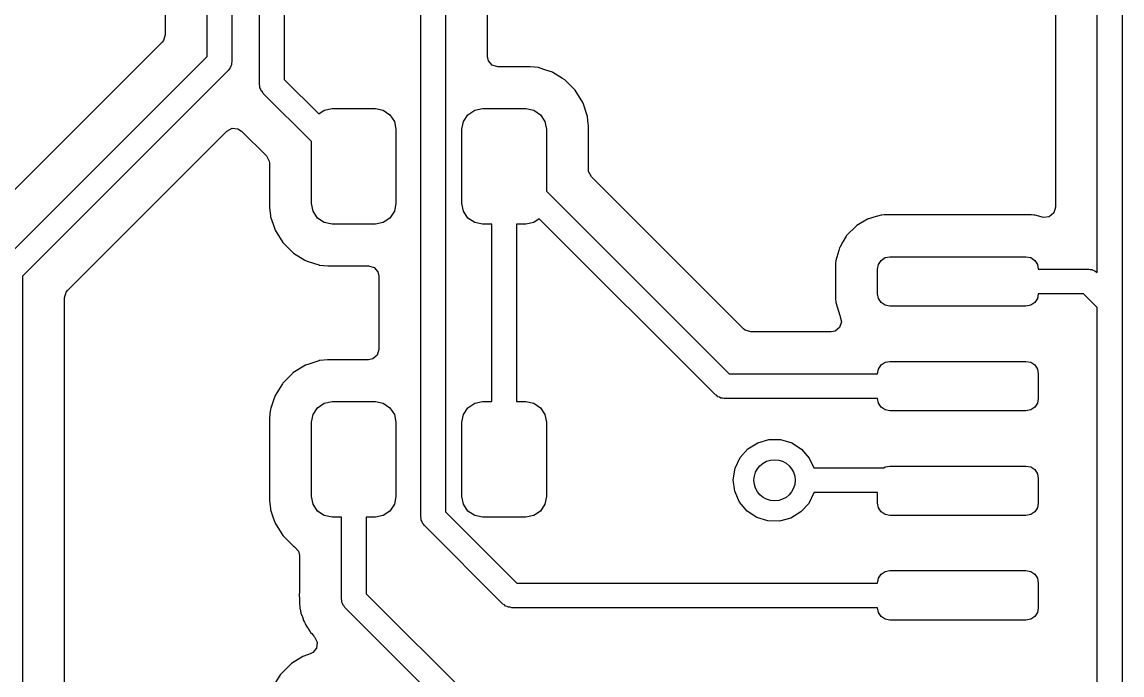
# Model space of a CAD drawing. Extents: x 41 to 172, y -227 to -42.
# Drawn here: x 65.68 to 79.02, y -107.39 to -99.47 of the extents above; entities that cross this region are included whole.
import ezdxf

# ---------------------------------------------------------------- set-up
doc = ezdxf.new("R2010")
doc.units = 0
doc.layers.add('BLACK', color=7, linetype='CONTINUOUS')

msp = doc.modelspace()

# ---------------------------------------------------------------- linework, layer by layer
at = {"layer": 'BLACK', "linetype": 'CONTINUOUS'}
for p, q in [((68.557, -100.227), (68.557, -89.61)), ((68.857, -89.61), (68.857, -100.164)), ((68.222, -90.551), (68.222, -99.949)), ((67.922, -99.8869), (67.922, -90.6131)), ((67.4135, -98.3846), (67.4135, -99.6241)), ((70.5125, -105.473), (70.5125, -98.525)), ((70.8125, -98.5872), (70.8125, -105.411)), ((78.717, -102.509), (78.717, -98.9341)), ((79.017, -98.872), (79.017, -113.853)), ((71.321, -99.8845), (71.321, -98.9975)), ((78.2085, -99.197), (78.2085, -101.716)), ((67.4135, -99.6241), (67.3935, -99.6922)), ((67.3766, -99.7131), (66.1975, -100.892)), ((67.3935, -99.6922), (67.3766, -99.7131)), ((65.4259, -102.383), (67.922, -99.8869)), ((71.3324, -99.9368), (71.321, -99.8845)), ((68.1781, -100.055), (65.682, -102.551)), ((68.1879, -100.038), (68.1781, -100.055)), ((68.2019, -100.024), (68.1879, -100.038)), ((68.207, -100.005), (68.2019, -100.024)), ((68.2169, -99.9878), (68.207, -100.005)), ((68.222, -99.949), (68.2169, -99.9681)), ((68.2169, -99.9681), (68.2169, -99.9878)), ((71.3789, -99.9905), (71.3324, -99.9368)), ((71.447, -100.01), (71.3789, -99.9905)), ((71.8374, -100.01), (71.447, -100.01)), ((71.892, -100.016), (71.8374, -100.01)), ((71.935, -100.021), (71.892, -100.016)), ((71.9419, -100.021), (71.935, -100.021)), ((71.935, -100.021), (71.935, -100.021)), ((71.9484, -100.023), (71.9419, -100.021)), ((72.0288, -100.05), (71.9484, -100.023)), ((71.9484, -100.023), (71.9484, -100.023)), ((72.1097, -100.077), (72.0288, -100.05)), ((68.857, -100.164), (69.275, -100.582)), ((72.116, -100.081), (72.1097, -100.077)), ((72.2295, -100.151), (72.116, -100.081)), ((72.116, -100.081), (72.116, -100.081)), ((72.2603, -100.17), (72.2295, -100.151)), ((72.3855, -100.295), (72.2603, -100.17)), ((68.5621, -100.246), (68.557, -100.227)), ((68.5621, -100.265), (68.5621, -100.246)), ((68.572, -100.282), (68.5621, -100.265)), ((68.5771, -100.301), (68.572, -100.282)), ((68.5911, -100.315), (68.5771, -100.301)), ((68.6009, -100.333), (68.5911, -100.315)), ((72.4785, -100.445), (72.3855, -100.295)), ((69.187, -100.919), (68.6009, -100.333)), ((72.4809, -100.452), (72.4785, -100.445)), ((72.531, -100.602), (72.4809, -100.452)), ((69.275, -100.582), (69.3413, -100.538)), ((69.3413, -100.538), (69.437, -100.519)), ((69.437, -100.519), (69.962, -100.519)), ((69.962, -100.519), (70.0577, -100.538)), ((70.0577, -100.538), (70.1388, -100.592)), ((71.0852, -100.592), (71.1663, -100.538)), ((71.1663, -100.538), (71.262, -100.519)), ((71.262, -100.519), (71.787, -100.519)), ((71.787, -100.519), (71.8827, -100.538)), ((71.8827, -100.538), (71.9638, -100.592)), ((70.1388, -100.592), (70.193, -100.673)), ((70.193, -100.673), (70.212, -100.769)), ((71.012, -100.769), (71.031, -100.673)), ((71.031, -100.673), (71.0852, -100.592)), ((71.9638, -100.592), (72.018, -100.673)), ((72.018, -100.673), (72.037, -100.769)), ((72.5345, -100.613), (72.531, -100.602)), ((72.5352, -100.62), (72.5345, -100.613)), ((72.5438, -100.703), (72.5352, -100.62)), ((72.5352, -100.62), (72.5352, -100.62)), ((72.5455, -100.719), (72.5438, -100.703)), ((72.5455, -101.257), (72.5455, -100.719)), ((66.2274, -102.725), (68.1617, -100.791)), ((68.1617, -100.791), (68.224, -100.757)), ((68.224, -100.757), (68.2948, -100.762)), ((68.2948, -100.762), (68.3398, -100.791)), ((68.3398, -100.791), (68.6416, -101.092)), ((70.212, -100.769), (70.212, -101.669)), ((71.012, -101.669), (71.012, -100.769)), ((72.037, -100.769), (72.037, -101.519)), ((66.1975, -100.892), (65.1244, -101.965)), ((69.187, -101.669), (69.187, -100.919)), ((68.6416, -101.092), (68.6756, -101.155)), ((68.6756, -101.155), (68.6785, -101.181)), ((68.6785, -101.181), (68.6785, -101.719)), ((72.5484, -101.283), (72.5455, -101.257)), ((72.5824, -101.346), (72.5484, -101.283)), ((74.4274, -103.191), (72.5824, -101.346)), ((72.037, -101.519), (74.2536, -103.736)), ((68.6785, -101.719), (68.6788, -101.723)), ((68.6788, -101.723), (68.6788, -101.723)), ((68.6788, -101.723), (68.6885, -101.816)), ((69.206, -101.765), (69.187, -101.669)), ((69.2602, -101.846), (69.206, -101.765)), ((70.193, -101.765), (70.1388, -101.846)), ((70.212, -101.669), (70.193, -101.765)), ((71.031, -101.765), (71.012, -101.669)), ((71.0852, -101.846), (71.031, -101.765)), ((78.1885, -101.784), (78.1348, -101.831)), ((78.2085, -101.716), (78.1885, -101.784)), ((68.6885, -101.816), (68.6895, -101.825)), ((68.6895, -101.825), (68.6917, -101.832)), ((68.6917, -101.832), (68.6917, -101.832)), ((68.6917, -101.832), (68.7213, -101.921)), ((68.7213, -101.921), (68.7454, -101.993)), ((69.3413, -101.9), (69.2602, -101.846)), ((69.437, -101.919), (69.3413, -101.9)), ((69.962, -101.919), (69.437, -101.919)), ((70.0577, -101.9), (69.962, -101.919)), ((70.1388, -101.846), (70.0577, -101.9)), ((71.1663, -101.9), (71.0852, -101.846)), ((71.262, -101.919), (71.1663, -101.9)), ((71.3745, -101.919), (71.262, -101.919)), ((71.3745, -104.075), (71.3745, -101.919)), ((71.787, -101.919), (71.6745, -101.919)), ((71.6745, -101.919), (71.6745, -104.075)), ((71.8827, -101.9), (71.787, -101.919)), ((71.949, -101.856), (71.8827, -101.9)), ((74.0854, -103.992), (71.949, -101.856)), ((75.9316, -101.861), (75.802, -101.938)), ((75.9384, -101.857), (75.9316, -101.861)), ((75.9316, -101.861), (75.9316, -101.861)), ((75.946, -101.855), (75.9384, -101.857)), ((76.0067, -101.837), (75.946, -101.855)), ((75.946, -101.855), (75.946, -101.855)), ((76.0982, -101.81), (76.0067, -101.837)), ((76.1046, -101.81), (76.0982, -101.81)), ((76.133, -101.808), (76.1046, -101.81)), ((76.1046, -101.81), (76.1046, -101.81)), ((76.1355, -101.807), (76.133, -101.808)), ((76.133, -101.808), (76.133, -101.808)), ((77.9185, -101.807), (76.1355, -101.807)), ((77.9209, -101.808), (77.9185, -101.807)), ((77.921, -101.808), (77.9209, -101.808)), ((77.9494, -101.81), (77.921, -101.808)), ((77.9558, -101.81), (77.9494, -101.81)), ((77.9494, -101.81), (77.9494, -101.81)), ((77.962, -101.812), (77.9558, -101.81)), ((78.0065, -101.825), (77.962, -101.812)), ((77.962, -101.812), (77.962, -101.812)), ((78.0474, -101.837), (78.0065, -101.825)), ((78.0646, -101.841), (78.0474, -101.837)), ((78.1348, -101.831), (78.0646, -101.841)), ((68.7454, -101.993), (68.8385, -102.143)), ((75.7952, -101.942), (75.6775, -102.059)), ((75.802, -101.938), (75.7952, -101.942)), ((75.802, -101.938), (75.802, -101.938)), ((68.8385, -102.143), (68.9637, -102.268)), ((75.6315, -102.137), (75.5929, -102.202)), ((75.6735, -102.066), (75.6315, -102.137)), ((75.6775, -102.059), (75.6735, -102.066)), ((75.6735, -102.066), (75.6735, -102.066)), ((68.9637, -102.268), (68.9699, -102.272)), ((68.9699, -102.272), (68.9699, -102.272)), ((68.9699, -102.272), (69.1066, -102.356)), ((75.5815, -102.242), (75.5464, -102.362)), ((75.5906, -102.21), (75.5815, -102.242)), ((75.5929, -102.202), (75.5906, -102.21)), ((75.5906, -102.21), (75.5906, -102.21)), ((76.1446, -102.327), (76.202, -102.316)), ((76.202, -102.316), (77.852, -102.316)), ((77.852, -102.316), (77.9094, -102.327)), ((69.1066, -102.356), (69.1143, -102.361)), ((69.1143, -102.361), (69.1478, -102.372)), ((69.1478, -102.372), (69.2756, -102.415)), ((69.2756, -102.415), (69.2756, -102.415)), ((69.2756, -102.415), (69.2821, -102.417)), ((69.2821, -102.417), (69.289, -102.417)), ((69.289, -102.417), (69.289, -102.417)), ((69.289, -102.417), (69.332, -102.422)), ((69.332, -102.422), (69.3866, -102.427)), ((69.3866, -102.427), (69.878, -102.427)), ((69.878, -102.427), (69.9461, -102.448)), ((69.9461, -102.448), (69.9926, -102.501)), ((75.5464, -102.362), (75.5435, -102.399)), ((75.5435, -102.399), (75.5435, -102.833)), ((76.052, -102.466), (76.0634, -102.409)), ((76.0634, -102.409), (76.0959, -102.36)), ((76.0959, -102.36), (76.1446, -102.327)), ((77.9094, -102.327), (77.9581, -102.36)), ((77.9581, -102.36), (77.9906, -102.409)), ((77.9906, -102.409), (78.002, -102.466)), ((65.682, -102.551), (65.682, -126.15)), ((69.9926, -102.501), (70.004, -102.553)), ((70.004, -102.553), (70.004, -103.441)), ((76.052, -102.766), (76.052, -102.466)), ((78.002, -102.466), (78.613, -102.466)), ((78.613, -102.466), (78.6321, -102.471)), ((78.6321, -102.471), (78.6518, -102.471)), ((78.6518, -102.471), (78.6689, -102.481)), ((78.6689, -102.481), (78.688, -102.486)), ((78.688, -102.486), (78.702, -102.5)), ((78.702, -102.5), (78.717, -102.509)), ((66.1905, -102.814), (66.2105, -102.746)), ((66.1905, -110.501), (66.1905, -102.814)), ((66.2105, -102.746), (66.2274, -102.725)), ((75.5435, -102.833), (75.5437, -102.835)), ((75.5437, -102.835), (75.5437, -102.835)), ((75.5437, -102.835), (75.5457, -102.86)), ((76.0634, -102.823), (76.052, -102.766)), ((76.0959, -102.872), (76.0634, -102.823)), ((77.9906, -102.823), (77.9581, -102.872)), ((78.002, -102.766), (77.9906, -102.823)), ((78.5509, -102.766), (78.002, -102.766)), ((78.717, -102.932), (78.5509, -102.766)), ((75.5457, -102.86), (75.5464, -102.87)), ((75.5464, -102.87), (75.5929, -103.03)), ((76.1446, -102.905), (76.0959, -102.872)), ((76.202, -102.916), (76.1446, -102.905)), ((77.852, -102.916), (76.202, -102.916)), ((77.9094, -102.905), (77.852, -102.916)), ((77.9581, -102.872), (77.9094, -102.905)), ((78.717, -113.791), (78.717, -102.932)), ((75.6149, -103.106), (75.5924, -103.174)), ((75.5929, -103.03), (75.5974, -103.037)), ((75.5974, -103.037), (75.5977, -103.038)), ((75.5977, -103.038), (75.6, -103.044)), ((75.6, -103.044), (75.5991, -103.044)), ((75.5991, -103.044), (75.6149, -103.106)), ((74.4483, -103.207), (74.4274, -103.191)), ((74.5164, -103.227), (74.4483, -103.207)), ((75.489, -103.227), (74.5164, -103.227)), ((75.537, -103.218), (75.489, -103.227)), ((75.5924, -103.174), (75.537, -103.218)), ((69.984, -103.509), (69.9303, -103.555)), ((70.004, -103.441), (69.984, -103.509)), ((69.1131, -103.633), (68.9627, -103.727)), ((69.1549, -103.62), (69.1131, -103.633)), ((69.2743, -103.58), (69.1549, -103.62)), ((69.2808, -103.577), (69.2743, -103.58)), ((69.2743, -103.58), (69.2743, -103.58)), ((69.2877, -103.577), (69.2808, -103.577)), ((69.3833, -103.567), (69.2877, -103.577)), ((69.2877, -103.577), (69.2877, -103.577)), ((69.3834, -103.567), (69.3833, -103.567)), ((69.3866, -103.566), (69.3834, -103.567)), ((69.878, -103.566), (69.3866, -103.566)), ((69.9303, -103.555), (69.878, -103.566)), ((76.0634, -103.679), (76.0959, -103.63)), ((76.0959, -103.63), (76.1446, -103.597)), ((76.1446, -103.597), (76.202, -103.586)), ((76.202, -103.586), (77.852, -103.586)), ((77.852, -103.586), (77.9094, -103.597)), ((77.9094, -103.597), (77.9581, -103.63)), ((77.9581, -103.63), (77.9906, -103.679)), ((68.9212, -103.768), (68.8377, -103.852)), ((68.9575, -103.732), (68.9212, -103.768)), ((68.9627, -103.727), (68.9575, -103.732)), ((74.2536, -103.736), (76.052, -103.736)), ((76.052, -103.736), (76.0634, -103.679)), ((77.9906, -103.679), (78.002, -103.736)), ((78.002, -103.736), (78.002, -104.036)), ((68.8339, -103.858), (68.7671, -103.966)), ((68.8377, -103.852), (68.8339, -103.858)), ((68.8339, -103.858), (68.8339, -103.858)), ((68.7449, -104.002), (68.7226, -104.07)), ((68.7671, -103.966), (68.7449, -104.002)), ((74.1025, -104.002), (74.0854, -103.992)), ((74.1165, -104.016), (74.1025, -104.002)), ((74.1356, -104.021), (74.1165, -104.016)), ((74.1527, -104.031), (74.1356, -104.021)), ((74.1724, -104.031), (74.1527, -104.031)), ((74.1915, -104.036), (74.1724, -104.031)), ((76.052, -104.036), (74.1915, -104.036)), ((76.0634, -104.093), (76.052, -104.036)), ((78.002, -104.036), (77.9906, -104.093)), ((68.6874, -104.188), (68.6785, -104.275)), ((68.6885, -104.177), (68.6874, -104.188)), ((68.6892, -104.17), (68.6885, -104.177)), ((68.6885, -104.177), (68.6885, -104.177)), ((68.695, -104.153), (68.6892, -104.17)), ((68.7226, -104.07), (68.695, -104.153)), ((69.206, -104.229), (69.2602, -104.148)), ((69.2602, -104.148), (69.3413, -104.094)), ((69.3413, -104.094), (69.437, -104.075)), ((69.437, -104.075), (69.962, -104.075)), ((69.962, -104.075), (70.0577, -104.094)), ((70.0577, -104.094), (70.1388, -104.148)), ((70.1388, -104.148), (70.193, -104.229)), ((71.031, -104.229), (71.0852, -104.148)), ((71.0852, -104.148), (71.1663, -104.094)), ((71.1663, -104.094), (71.262, -104.075)), ((71.262, -104.075), (71.3745, -104.075)), ((71.6745, -104.075), (71.787, -104.075)), ((71.787, -104.075), (71.8827, -104.094)), ((71.8827, -104.094), (71.9638, -104.148)), ((71.9638, -104.148), (72.018, -104.229)), ((76.0959, -104.142), (76.0634, -104.093)), ((76.1446, -104.175), (76.0959, -104.142)), ((76.202, -104.186), (76.1446, -104.175)), ((77.852, -104.186), (76.202, -104.186)), ((77.9094, -104.175), (77.852, -104.186)), ((77.9581, -104.142), (77.9094, -104.175)), ((77.9906, -104.093), (77.9581, -104.142)), ((68.6785, -104.275), (68.6785, -105.275)), ((69.187, -104.325), (69.206, -104.229)), ((70.193, -104.229), (70.212, -104.325)), ((71.012, -104.325), (71.031, -104.229)), ((72.018, -104.229), (72.037, -104.325)), ((69.187, -105.225), (69.187, -104.325)), ((70.212, -104.325), (70.212, -105.225)), ((71.012, -105.225), (71.012, -104.325)), ((72.037, -104.325), (72.037, -105.225)), ((74.4789, -104.648), (74.5988, -104.573)), ((74.5988, -104.573), (74.7351, -104.534)), ((74.7351, -104.534), (74.8769, -104.534)), ((74.8769, -104.534), (75.0127, -104.575)), ((75.0127, -104.575), (75.1317, -104.652)), ((74.3851, -104.754), (74.4789, -104.648)), ((75.1317, -104.652), (75.2242, -104.76)), ((74.3248, -104.883), (74.3851, -104.754)), ((75.2242, -104.76), (75.2785, -104.879)), ((76.1446, -104.867), (76.202, -104.856)), ((76.202, -104.856), (77.852, -104.856)), ((77.852, -104.856), (77.9094, -104.867)), ((74.303, -105.023), (74.3248, -104.883)), ((75.2785, -104.879), (76.1273, -104.879)), ((76.1273, -104.879), (76.1446, -104.867)), ((77.9094, -104.867), (77.9581, -104.9)), ((77.9581, -104.9), (77.9906, -104.949)), ((77.9906, -104.949), (78.002, -105.006)), ((74.3214, -105.163), (74.303, -105.023)), ((78.002, -105.006), (78.002, -105.306)), ((69.206, -105.321), (69.187, -105.225)), ((70.212, -105.225), (70.193, -105.321)), ((71.031, -105.321), (71.012, -105.225)), ((72.037, -105.225), (72.018, -105.321)), ((74.3785, -105.293), (74.3214, -105.163)), ((75.2793, -105.181), (75.2175, -105.309)), ((75.2797, -105.179), (75.2793, -105.181)), ((76.052, -105.179), (75.2797, -105.179)), ((76.052, -105.306), (76.052, -105.179)), ((68.6785, -105.275), (68.6788, -105.279)), ((68.6788, -105.279), (68.6788, -105.279)), ((68.6788, -105.279), (68.6883, -105.37)), ((68.6883, -105.37), (68.6895, -105.381)), ((68.6895, -105.381), (68.6917, -105.388)), ((68.6917, -105.388), (68.6917, -105.388)), ((68.6917, -105.388), (68.7195, -105.471)), ((69.2602, -105.402), (69.206, -105.321)), ((70.193, -105.321), (70.1388, -105.402)), ((71.0852, -105.402), (71.031, -105.321)), ((72.018, -105.321), (71.9638, -105.402)), ((74.4697, -105.402), (74.3785, -105.293)), ((75.2175, -105.309), (75.1224, -105.414)), ((76.0634, -105.363), (76.052, -105.306)), ((76.0959, -105.412), (76.0634, -105.363)), ((77.9906, -105.363), (77.9581, -105.412)), ((78.002, -105.306), (77.9906, -105.363)), ((68.7195, -105.471), (68.7454, -105.549)), ((69.3413, -105.456), (69.2602, -105.402)), ((69.437, -105.475), (69.3413, -105.456)), ((69.5495, -105.475), (69.437, -105.475)), ((69.5495, -106.468), (69.5495, -105.475)), ((69.962, -105.475), (69.8495, -105.475)), ((69.8495, -105.475), (69.8495, -106.406)), ((70.0577, -105.456), (69.962, -105.475)), ((70.1388, -105.402), (70.0577, -105.456)), ((70.5176, -105.492), (70.5125, -105.473)), ((70.5176, -105.512), (70.5176, -105.492)), ((70.5275, -105.529), (70.5176, -105.512)), ((70.8125, -105.411), (71.6773, -106.276)), ((71.1663, -105.456), (71.0852, -105.402)), ((71.262, -105.475), (71.1663, -105.456)), ((71.787, -105.475), (71.262, -105.475)), ((71.8827, -105.456), (71.787, -105.475)), ((71.9638, -105.402), (71.8827, -105.456)), ((74.5877, -105.48), (74.4697, -105.402)), ((74.7231, -105.523), (74.5877, -105.48)), ((74.8648, -105.525), (74.7231, -105.523)), ((75.0016, -105.488), (74.8648, -105.525)), ((75.1224, -105.414), (75.0016, -105.488)), ((76.1446, -105.445), (76.0959, -105.412)), ((76.202, -105.456), (76.1446, -105.445)), ((77.852, -105.456), (76.202, -105.456)), ((77.9094, -105.445), (77.852, -105.456)), ((77.9581, -105.412), (77.9094, -105.445)), ((68.7454, -105.549), (68.8385, -105.699)), ((70.5326, -105.548), (70.5275, -105.529)), ((70.5465, -105.562), (70.5326, -105.548)), ((70.5564, -105.579), (70.5465, -105.562)), ((71.5091, -106.532), (70.5564, -105.579)), ((68.8385, -105.699), (68.9637, -105.824)), ((68.9637, -105.824), (68.9811, -105.835)), ((68.9811, -105.835), (69.0286, -105.888)), ((69.0286, -105.888), (69.041, -105.942)), ((69.041, -105.942), (69.041, -106.386)), ((76.0634, -106.219), (76.0959, -106.17)), ((76.0959, -106.17), (76.1446, -106.137)), ((76.1446, -106.137), (76.202, -106.126)), ((76.202, -106.126), (77.852, -106.126)), ((77.852, -106.126), (77.9094, -106.137)), ((77.9094, -106.137), (77.9581, -106.17)), ((77.9581, -106.17), (77.9906, -106.219)), ((71.6773, -106.276), (76.052, -106.276)), ((76.052, -106.276), (76.0634, -106.219)), ((77.9906, -106.219), (78.002, -106.276)), ((78.002, -106.276), (78.002, -106.576)), ((69.0404, -106.398), (69.0387, -106.406)), ((69.0387, -106.406), (69.039, -106.414)), ((69.039, -106.414), (69.0409, -106.477)), ((69.041, -106.386), (69.0404, -106.398)), ((69.8495, -106.406), (71.1301, -107.687)), ((69.0409, -106.477), (69.041, -106.481)), ((69.041, -106.481), (69.041, -106.51)), ((69.041, -106.51), (69.0416, -106.514)), ((69.0416, -106.514), (69.0425, -106.526)), ((69.0425, -106.526), (69.0439, -106.572)), ((69.0439, -106.572), (69.0461, -106.58)), ((69.0461, -106.58), (69.0461, -106.58)), ((69.0461, -106.58), (69.0468, -106.582)), ((69.0468, -106.582), (69.0477, -106.585)), ((69.0477, -106.585), (69.0499, -106.593)), ((69.5546, -106.488), (69.5495, -106.468)), ((69.5546, -106.507), (69.5546, -106.488)), ((69.5645, -106.524), (69.5546, -106.507)), ((69.5696, -106.543), (69.5645, -106.524)), ((69.5836, -106.557), (69.5696, -106.543)), ((69.5934, -106.575), (69.5836, -106.557)), ((71.062, -108.043), (69.5934, -106.575)), ((71.5262, -106.542), (71.5091, -106.532)), ((71.5402, -106.556), (71.5262, -106.542)), ((71.5592, -106.561), (71.5402, -106.556)), ((71.5763, -106.571), (71.5592, -106.561)), ((71.5961, -106.571), (71.5763, -106.571)), ((71.6152, -106.576), (71.5961, -106.571)), ((76.052, -106.576), (71.6152, -106.576)), ((76.0634, -106.633), (76.052, -106.576)), ((78.002, -106.576), (77.9906, -106.633)), ((69.0499, -106.593), (69.0539, -106.612)), ((69.0539, -106.612), (69.0566, -106.634)), ((69.0566, -106.634), (69.0595, -106.641)), ((69.0595, -106.641), (69.0595, -106.641)), ((69.0595, -106.641), (69.0736, -106.677)), ((69.0736, -106.677), (69.0775, -106.688)), ((69.0775, -106.688), (69.0904, -106.732)), ((76.0959, -106.682), (76.0634, -106.633)), ((76.1446, -106.715), (76.0959, -106.682)), ((76.202, -106.726), (76.1446, -106.715)), ((77.9094, -106.715), (77.852, -106.726)), ((77.9581, -106.682), (77.9094, -106.715)), ((77.9906, -106.633), (77.9581, -106.682)), ((69.0904, -106.732), (69.1013, -106.751)), ((69.1013, -106.751), (69.11, -106.768)), ((69.11, -106.768), (69.1179, -106.788)), ((69.1179, -106.788), (69.1349, -106.812)), ((69.1349, -106.812), (69.145, -106.826)), ((69.145, -106.826), (69.1515, -106.836)), ((69.1515, -106.836), (69.171, -106.868)), ((77.852, -106.726), (76.202, -106.726)), ((69.171, -106.868), (69.171, -106.868)), ((69.171, -106.868), (69.175, -106.875)), ((69.175, -106.875), (69.1902, -106.89)), ((69.1902, -106.89), (69.2031, -106.906)), ((69.2031, -106.906), (69.2157, -106.923)), ((69.2157, -106.923), (69.2218, -106.928)), ((69.2218, -106.928), (69.2246, -106.931)), ((69.2246, -106.931), (69.2567, -106.994)), ((69.2051, -107.12), (69.1727, -107.137)), ((69.2494, -107.065), (69.2051, -107.12)), ((69.2567, -106.994), (69.2494, -107.065)), ((68.9442, -107.254), (68.9328, -107.263)), ((69.082, -107.169), (68.9442, -107.254)), ((69.0952, -107.163), (69.082, -107.169)), ((69.1727, -107.137), (69.0952, -107.163)), ((68.8092, -107.389), (68.7242, -107.527)), ((68.8183, -107.378), (68.8092, -107.389)), ((68.9328, -107.263), (68.8183, -107.378))]:
    msp.add_line(p, q, dxfattribs=at)
at = {"layer": 'BLACK'}
msp.add_circle((74.803, -105.029), 0.25, dxfattribs=at)

doc.saveas('drawing.dxf')
